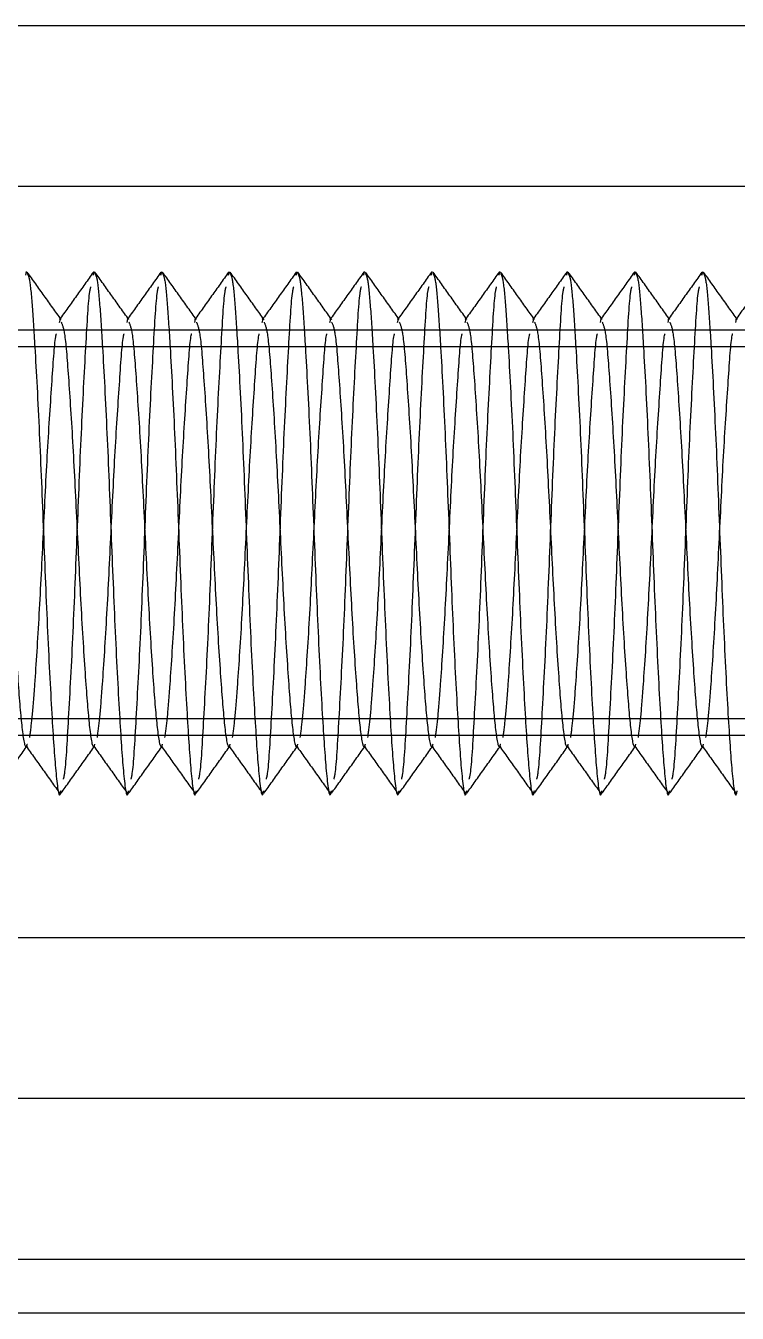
# Model space of a CAD drawing. Header units: metres. Extents: x 0 to 21025, y 0 to 14850.
# Drawn here: x 2832.56 to 2853.61, y 9336.15 to 9374.25 of the extents above; entities that cross this region are included whole.
import ezdxf

# ---------------------------------------------------------------- set-up
doc = ezdxf.new("R2010")
doc.units = ezdxf.units.M
doc.header["$LTSCALE"] = 25
doc.linetypes.add('HIDDEN2', pattern=[4.7625, 3.175, -1.5875])
doc.layers.add('SL4', color=4, linetype='Continuous')
doc.layers.add('ST1', color=7, linetype='HIDDEN2')

msp = doc.modelspace()

# ---------------------------------------------------------------- linework, layer by layer
at = {"layer": 'SL4'}
for p, q in [((2917.018, 9374.249), (2630.193, 9374.249)), ((2917.193, 9369.491), (2625.435, 9369.491)), ((2883.396, 9347.261), (2656.693, 9347.261)), ((2917.193, 9342.499), (2625.435, 9342.499)), ((2920.193, 9337.741), (2630.193, 9337.741)), ((3543.761, 9336.149), (2593.759, 9336.149))]:
    msp.add_line(p, q, dxfattribs=at)
at = {"layer": 'ST1'}
for p, q in [((2920.193, 9369.491), (2625.435, 9369.491)), ((2832.564, 9366.869), (2832.587, 9366.976)), ((2834.564, 9366.869), (2834.587, 9366.976)), ((2836.564, 9366.869), (2836.587, 9366.976)), ((2838.564, 9366.869), (2838.587, 9366.976)), ((2840.564, 9366.869), (2840.587, 9366.976)), ((2842.564, 9366.869), (2842.587, 9366.976)), ((2844.564, 9366.869), (2844.587, 9366.976)), ((2846.564, 9366.869), (2846.587, 9366.976)), ((2848.564, 9366.869), (2848.587, 9366.976)), ((2850.564, 9366.869), (2850.587, 9366.976)), ((2852.564, 9366.869), (2852.587, 9366.976)), ((2833.561, 9365.468), (2833.587, 9365.57)), ((2835.561, 9365.468), (2835.587, 9365.57)), ((2837.561, 9365.468), (2837.587, 9365.57)), ((2839.561, 9365.468), (2839.587, 9365.57)), ((2841.561, 9365.468), (2841.587, 9365.57)), ((2843.561, 9365.468), (2843.587, 9365.57)), ((2845.561, 9365.468), (2845.587, 9365.57)), ((2847.561, 9365.468), (2847.587, 9365.57)), ((2849.561, 9365.468), (2849.587, 9365.57)), ((2851.561, 9365.468), (2851.587, 9365.57)), ((2853.561, 9365.468), (2853.587, 9365.57)), ((2660.693, 9365.249), (2879.693, 9365.249)), ((2879.693, 9364.749), (2660.693, 9364.749)), ((2660.693, 9353.749), (2879.693, 9353.749)), ((2879.693, 9353.249), (2660.693, 9353.249)), ((2920.193, 9347.261), (2620.193, 9347.261)), ((2917.193, 9337.741), (2630.193, 9337.741))]:
    msp.add_line(p, q, dxfattribs=at)
for points, knots in [([(2833.612, 9365.553), (2833.445, 9365.787), (2833.11, 9366.256), (2832.776, 9366.726), (2832.609, 9366.96)], [0, 0, 0, 0, 0.499958, 1, 1, 1, 1]), ([(2832.609, 9366.917), (2832.628, 9366.883), (2832.678, 9366.794), (2832.75, 9366.066), (2832.844, 9364.612), (2832.967, 9362.285), (2833.087, 9359.248), (2833.208, 9356.215), (2833.344, 9353.627), (2833.457, 9351.994), (2833.551, 9351.321), (2833.6, 9351.578), (2833.607, 9351.612)], [0, 0, 0, 0, 0.055573, 0.142553, 0.229074, 0.356478, 0.480628, 0.604778, 0.732181, 0.854555, 0.980855, 1, 1, 1, 1]), ([(2834.564, 9366.957), (2834.397, 9366.722), (2834.062, 9366.252), (2833.727, 9365.783), (2833.559, 9365.548)], [0, 0, 0, 0, 0.500089, 1, 1, 1, 1]), ([(2835.612, 9365.553), (2835.445, 9365.787), (2835.11, 9366.256), (2834.776, 9366.726), (2834.609, 9366.96)], [0, 0, 0, 0, 0.499958, 1, 1, 1, 1]), ([(2834.609, 9366.917), (2834.628, 9366.883), (2834.678, 9366.794), (2834.75, 9366.066), (2834.844, 9364.612), (2834.967, 9362.285), (2835.087, 9359.248), (2835.208, 9356.215), (2835.344, 9353.627), (2835.457, 9351.994), (2835.551, 9351.321), (2835.6, 9351.578), (2835.607, 9351.612)], [0, 0, 0, 0, 0.055573, 0.142553, 0.229074, 0.356478, 0.480628, 0.604778, 0.732181, 0.854555, 0.980855, 1, 1, 1, 1]), ([(2836.564, 9366.957), (2836.397, 9366.722), (2836.062, 9366.252), (2835.727, 9365.783), (2835.559, 9365.548)], [0, 0, 0, 0, 0.500089, 1, 1, 1, 1]), ([(2837.612, 9365.553), (2837.445, 9365.787), (2837.11, 9366.256), (2836.776, 9366.726), (2836.609, 9366.96)], [0, 0, 0, 0, 0.499958, 1, 1, 1, 1]), ([(2836.609, 9366.917), (2836.628, 9366.883), (2836.678, 9366.794), (2836.75, 9366.066), (2836.844, 9364.612), (2836.967, 9362.285), (2837.087, 9359.248), (2837.208, 9356.215), (2837.344, 9353.627), (2837.457, 9351.994), (2837.551, 9351.321), (2837.6, 9351.578), (2837.607, 9351.612)], [0, 0, 0, 0, 0.055573, 0.142553, 0.229074, 0.356478, 0.480628, 0.604778, 0.732181, 0.854555, 0.980855, 1, 1, 1, 1]), ([(2838.564, 9366.957), (2838.397, 9366.722), (2838.062, 9366.252), (2837.727, 9365.783), (2837.559, 9365.548)], [0, 0, 0, 0, 0.5000892, 1, 1, 1, 1]), ([(2839.612, 9365.553), (2839.445, 9365.787), (2839.11, 9366.256), (2838.776, 9366.726), (2838.609, 9366.96)], [0, 0, 0, 0, 0.499958, 1, 1, 1, 1]), ([(2838.609, 9366.917), (2838.628, 9366.883), (2838.678, 9366.794), (2838.75, 9366.066), (2838.844, 9364.612), (2838.967, 9362.285), (2839.087, 9359.248), (2839.208, 9356.215), (2839.344, 9353.627), (2839.457, 9351.994), (2839.551, 9351.321), (2839.6, 9351.578), (2839.607, 9351.612)], [0, 0, 0, 0, 0.055573, 0.142553, 0.229074, 0.356478, 0.480628, 0.604778, 0.732181, 0.854555, 0.980855, 1, 1, 1, 1]), ([(2840.564, 9366.957), (2840.397, 9366.722), (2840.062, 9366.252), (2839.727, 9365.783), (2839.559, 9365.548)], [0, 0, 0, 0, 0.500089, 1, 1, 1, 1]), ([(2841.612, 9365.553), (2841.445, 9365.787), (2841.11, 9366.256), (2840.776, 9366.726), (2840.609, 9366.96)], [0, 0, 0, 0, 0.499958, 1, 1, 1, 1]), ([(2840.609, 9366.917), (2840.628, 9366.883), (2840.678, 9366.794), (2840.75, 9366.066), (2840.844, 9364.612), (2840.967, 9362.285), (2841.087, 9359.248), (2841.208, 9356.215), (2841.344, 9353.627), (2841.457, 9351.994), (2841.551, 9351.321), (2841.6, 9351.578), (2841.607, 9351.612)], [0, 0, 0, 0, 0.055573, 0.142553, 0.229074, 0.356478, 0.480628, 0.604778, 0.732181, 0.854555, 0.980855, 1, 1, 1, 1]), ([(2842.564, 9366.957), (2842.397, 9366.722), (2842.062, 9366.252), (2841.727, 9365.783), (2841.559, 9365.548)], [0, 0, 0, 0, 0.5000892, 1, 1, 1, 1]), ([(2843.612, 9365.553), (2843.445, 9365.787), (2843.11, 9366.256), (2842.776, 9366.726), (2842.609, 9366.96)], [0, 0, 0, 0, 0.499958, 1, 1, 1, 1]), ([(2842.609, 9366.917), (2842.628, 9366.883), (2842.678, 9366.794), (2842.75, 9366.066), (2842.844, 9364.612), (2842.967, 9362.285), (2843.087, 9359.248), (2843.208, 9356.215), (2843.344, 9353.627), (2843.457, 9351.994), (2843.551, 9351.321), (2843.6, 9351.578), (2843.607, 9351.612)], [0, 0, 0, 0, 0.055573, 0.142553, 0.229074, 0.356478, 0.480628, 0.604778, 0.732181, 0.854555, 0.980855, 1, 1, 1, 1]), ([(2844.564, 9366.957), (2844.397, 9366.722), (2844.062, 9366.252), (2843.727, 9365.783), (2843.559, 9365.548)], [0, 0, 0, 0, 0.5000892, 1, 1, 1, 1]), ([(2845.612, 9365.553), (2845.445, 9365.787), (2845.11, 9366.256), (2844.776, 9366.726), (2844.609, 9366.96)], [0, 0, 0, 0, 0.4999583, 1, 1, 1, 1]), ([(2844.609, 9366.917), (2844.628, 9366.883), (2844.678, 9366.794), (2844.75, 9366.066), (2844.844, 9364.612), (2844.967, 9362.285), (2845.087, 9359.248), (2845.208, 9356.215), (2845.344, 9353.627), (2845.457, 9351.994), (2845.551, 9351.321), (2845.6, 9351.578), (2845.607, 9351.612)], [0, 0, 0, 0, 0.055573, 0.142553, 0.229074, 0.356478, 0.480628, 0.604778, 0.732181, 0.854555, 0.980855, 1, 1, 1, 1]), ([(2846.564, 9366.957), (2846.397, 9366.722), (2846.062, 9366.252), (2845.727, 9365.783), (2845.559, 9365.548)], [0, 0, 0, 0, 0.5000892, 1, 1, 1, 1]), ([(2847.612, 9365.553), (2847.445, 9365.787), (2847.11, 9366.256), (2846.776, 9366.726), (2846.609, 9366.96)], [0, 0, 0, 0, 0.499958, 1, 1, 1, 1]), ([(2846.609, 9366.917), (2846.628, 9366.883), (2846.678, 9366.794), (2846.75, 9366.066), (2846.844, 9364.612), (2846.967, 9362.285), (2847.087, 9359.248), (2847.208, 9356.215), (2847.344, 9353.627), (2847.457, 9351.994), (2847.551, 9351.321), (2847.6, 9351.578), (2847.607, 9351.612)], [0, 0, 0, 0, 0.055573, 0.142553, 0.229074, 0.356478, 0.480628, 0.604778, 0.732181, 0.854555, 0.980855, 1, 1, 1, 1]), ([(2848.564, 9366.957), (2848.397, 9366.722), (2848.062, 9366.252), (2847.727, 9365.783), (2847.559, 9365.548)], [0, 0, 0, 0, 0.500089, 1, 1, 1, 1]), ([(2849.612, 9365.553), (2849.445, 9365.787), (2849.11, 9366.256), (2848.776, 9366.726), (2848.609, 9366.96)], [0, 0, 0, 0, 0.499958, 1, 1, 1, 1]), ([(2848.609, 9366.917), (2848.628, 9366.883), (2848.678, 9366.794), (2848.75, 9366.066), (2848.844, 9364.612), (2848.967, 9362.285), (2849.087, 9359.248), (2849.208, 9356.215), (2849.344, 9353.627), (2849.457, 9351.994), (2849.551, 9351.321), (2849.6, 9351.578), (2849.607, 9351.612)], [0, 0, 0, 0, 0.055573, 0.142553, 0.229074, 0.356478, 0.480628, 0.604778, 0.732181, 0.854555, 0.980855, 1, 1, 1, 1]), ([(2850.564, 9366.957), (2850.397, 9366.722), (2850.062, 9366.252), (2849.727, 9365.783), (2849.559, 9365.548)], [0, 0, 0, 0, 0.5000892, 1, 1, 1, 1]), ([(2851.612, 9365.553), (2851.445, 9365.787), (2851.11, 9366.256), (2850.776, 9366.726), (2850.609, 9366.96)], [0, 0, 0, 0, 0.499958, 1, 1, 1, 1]), ([(2850.609, 9366.917), (2850.628, 9366.883), (2850.678, 9366.794), (2850.75, 9366.066), (2850.844, 9364.612), (2850.967, 9362.285), (2851.087, 9359.248), (2851.208, 9356.215), (2851.344, 9353.627), (2851.457, 9351.994), (2851.551, 9351.321), (2851.6, 9351.578), (2851.607, 9351.612)], [0, 0, 0, 0, 0.055573, 0.142553, 0.229074, 0.356478, 0.480628, 0.604778, 0.732181, 0.854555, 0.980855, 1, 1, 1, 1]), ([(2852.564, 9366.957), (2852.397, 9366.722), (2852.062, 9366.252), (2851.727, 9365.783), (2851.559, 9365.548)], [0, 0, 0, 0, 0.500089, 1, 1, 1, 1]), ([(2853.612, 9365.553), (2853.445, 9365.787), (2853.11, 9366.256), (2852.776, 9366.726), (2852.609, 9366.96)], [0, 0, 0, 0, 0.4999583, 1, 1, 1, 1]), ([(2852.609, 9366.917), (2852.628, 9366.883), (2852.678, 9366.794), (2852.75, 9366.066), (2852.844, 9364.612), (2852.967, 9362.285), (2853.087, 9359.248), (2853.208, 9356.215), (2853.344, 9353.627), (2853.457, 9351.994), (2853.551, 9351.321), (2853.6, 9351.578), (2853.607, 9351.612)], [0, 0, 0, 0, 0.055573, 0.142553, 0.229074, 0.356478, 0.480628, 0.604778, 0.732181, 0.854555, 0.980855, 1, 1, 1, 1]), ([(2854.564, 9366.957), (2854.397, 9366.722), (2854.062, 9366.252), (2853.727, 9365.783), (2853.559, 9365.548)], [0, 0, 0, 0, 0.500089, 1, 1, 1, 1]), ([(2833.68, 9351.954), (2833.692, 9352), (2833.747, 9352.202), (2833.83, 9353.702), (2833.967, 9356.197), (2834.087, 9359.248), (2834.208, 9362.301), (2834.345, 9364.793), (2834.427, 9366.283), (2834.48, 9366.485), (2834.491, 9366.527)], [0, 0, 0, 0, 0.043096, 0.193298, 0.349673, 0.502056, 0.654439, 0.810815, 0.961016, 1, 1, 1, 1]), ([(2835.68, 9351.954), (2835.692, 9352), (2835.747, 9352.202), (2835.83, 9353.702), (2835.967, 9356.197), (2836.087, 9359.248), (2836.208, 9362.301), (2836.345, 9364.793), (2836.427, 9366.283), (2836.48, 9366.485), (2836.491, 9366.527)], [0, 0, 0, 0, 0.043096, 0.193298, 0.349673, 0.502056, 0.654439, 0.810815, 0.961016, 1, 1, 1, 1]), ([(2837.68, 9351.954), (2837.692, 9352), (2837.747, 9352.202), (2837.83, 9353.702), (2837.967, 9356.197), (2838.087, 9359.248), (2838.208, 9362.301), (2838.345, 9364.793), (2838.427, 9366.283), (2838.48, 9366.485), (2838.491, 9366.527)], [0, 0, 0, 0, 0.043096, 0.193298, 0.349673, 0.502056, 0.654439, 0.810815, 0.961016, 1, 1, 1, 1]), ([(2839.68, 9351.954), (2839.692, 9352), (2839.747, 9352.202), (2839.83, 9353.702), (2839.967, 9356.197), (2840.087, 9359.248), (2840.208, 9362.301), (2840.345, 9364.793), (2840.427, 9366.283), (2840.48, 9366.485), (2840.491, 9366.527)], [0, 0, 0, 0, 0.043096, 0.193298, 0.349673, 0.502056, 0.654439, 0.810815, 0.961016, 1, 1, 1, 1]), ([(2841.68, 9351.954), (2841.692, 9352), (2841.747, 9352.202), (2841.83, 9353.702), (2841.967, 9356.197), (2842.087, 9359.248), (2842.208, 9362.301), (2842.345, 9364.793), (2842.427, 9366.283), (2842.48, 9366.485), (2842.491, 9366.527)], [0, 0, 0, 0, 0.043096, 0.193298, 0.349673, 0.502056, 0.654439, 0.810815, 0.961016, 1, 1, 1, 1]), ([(2843.68, 9351.954), (2843.692, 9352), (2843.747, 9352.202), (2843.83, 9353.702), (2843.967, 9356.197), (2844.087, 9359.248), (2844.208, 9362.301), (2844.345, 9364.793), (2844.427, 9366.283), (2844.48, 9366.485), (2844.491, 9366.527)], [0, 0, 0, 0, 0.043096, 0.193298, 0.349673, 0.502056, 0.654439, 0.810815, 0.961016, 1, 1, 1, 1]), ([(2845.68, 9351.954), (2845.692, 9352), (2845.747, 9352.202), (2845.83, 9353.702), (2845.967, 9356.197), (2846.087, 9359.248), (2846.208, 9362.301), (2846.345, 9364.793), (2846.427, 9366.283), (2846.48, 9366.485), (2846.491, 9366.527)], [0, 0, 0, 0, 0.043096, 0.193298, 0.349673, 0.502056, 0.654439, 0.810815, 0.961016, 1, 1, 1, 1]), ([(2847.68, 9351.954), (2847.692, 9352), (2847.747, 9352.202), (2847.83, 9353.702), (2847.967, 9356.197), (2848.087, 9359.248), (2848.208, 9362.301), (2848.345, 9364.793), (2848.427, 9366.283), (2848.48, 9366.485), (2848.491, 9366.527)], [0, 0, 0, 0, 0.043096, 0.193298, 0.349673, 0.502056, 0.654439, 0.810815, 0.961016, 1, 1, 1, 1]), ([(2849.68, 9351.954), (2849.692, 9352), (2849.747, 9352.202), (2849.83, 9353.702), (2849.967, 9356.197), (2850.087, 9359.248), (2850.208, 9362.301), (2850.345, 9364.793), (2850.427, 9366.283), (2850.48, 9366.485), (2850.491, 9366.527)], [0, 0, 0, 0, 0.043096, 0.193298, 0.349673, 0.502056, 0.654439, 0.810815, 0.961016, 1, 1, 1, 1]), ([(2851.68, 9351.954), (2851.692, 9352), (2851.747, 9352.202), (2851.83, 9353.702), (2851.967, 9356.197), (2852.087, 9359.248), (2852.208, 9362.301), (2852.345, 9364.793), (2852.427, 9366.283), (2852.48, 9366.485), (2852.491, 9366.527)], [0, 0, 0, 0, 0.043096, 0.193298, 0.349673, 0.502056, 0.654439, 0.810815, 0.961016, 1, 1, 1, 1]), ([(2831.611, 9365.481), (2831.647, 9365.397), (2831.725, 9365.213), (2831.831, 9363.814), (2831.967, 9361.739), (2832.087, 9359.247), (2832.208, 9356.766), (2832.344, 9354.655), (2832.457, 9353.295), (2832.552, 9352.804), (2832.603, 9352.967), (2832.611, 9352.993)], [0, 0, 0, 0, 0.1034259, 0.2257113, 0.3530321, 0.4770962, 0.6011602, 0.728481, 0.8507664, 0.976983, 1, 1, 1, 1]), ([(2833.611, 9365.481), (2833.647, 9365.397), (2833.725, 9365.213), (2833.831, 9363.814), (2833.967, 9361.739), (2834.087, 9359.247), (2834.208, 9356.766), (2834.344, 9354.655), (2834.457, 9353.295), (2834.552, 9352.804), (2834.603, 9352.967), (2834.611, 9352.993)], [0, 0, 0, 0, 0.103426, 0.225711, 0.353032, 0.477096, 0.60116, 0.728481, 0.850766, 0.976983, 1, 1, 1, 1]), ([(2835.611, 9365.481), (2835.647, 9365.397), (2835.725, 9365.213), (2835.831, 9363.814), (2835.967, 9361.739), (2836.087, 9359.247), (2836.208, 9356.766), (2836.344, 9354.655), (2836.457, 9353.295), (2836.552, 9352.804), (2836.603, 9352.967), (2836.611, 9352.993)], [0, 0, 0, 0, 0.103426, 0.225711, 0.353032, 0.477096, 0.60116, 0.728481, 0.850766, 0.976983, 1, 1, 1, 1]), ([(2837.611, 9365.481), (2837.647, 9365.397), (2837.725, 9365.213), (2837.831, 9363.814), (2837.967, 9361.739), (2838.087, 9359.247), (2838.208, 9356.766), (2838.344, 9354.655), (2838.457, 9353.295), (2838.552, 9352.804), (2838.603, 9352.967), (2838.611, 9352.993)], [0, 0, 0, 0, 0.103426, 0.225711, 0.353032, 0.477096, 0.60116, 0.728481, 0.850766, 0.976983, 1, 1, 1, 1]), ([(2839.611, 9365.481), (2839.647, 9365.397), (2839.725, 9365.213), (2839.831, 9363.814), (2839.967, 9361.739), (2840.087, 9359.247), (2840.208, 9356.766), (2840.344, 9354.655), (2840.457, 9353.295), (2840.552, 9352.804), (2840.603, 9352.967), (2840.611, 9352.993)], [0, 0, 0, 0, 0.103426, 0.225711, 0.353032, 0.477096, 0.60116, 0.728481, 0.850766, 0.976983, 1, 1, 1, 1]), ([(2841.611, 9365.481), (2841.647, 9365.397), (2841.725, 9365.213), (2841.831, 9363.814), (2841.967, 9361.739), (2842.087, 9359.247), (2842.208, 9356.766), (2842.344, 9354.655), (2842.457, 9353.295), (2842.552, 9352.804), (2842.603, 9352.967), (2842.611, 9352.993)], [0, 0, 0, 0, 0.103426, 0.225711, 0.353032, 0.477096, 0.60116, 0.728481, 0.850766, 0.976983, 1, 1, 1, 1]), ([(2843.611, 9365.481), (2843.647, 9365.397), (2843.725, 9365.213), (2843.831, 9363.814), (2843.967, 9361.739), (2844.087, 9359.247), (2844.208, 9356.766), (2844.344, 9354.655), (2844.457, 9353.295), (2844.552, 9352.804), (2844.603, 9352.967), (2844.611, 9352.993)], [0, 0, 0, 0, 0.103426, 0.225711, 0.353032, 0.477096, 0.60116, 0.728481, 0.850766, 0.976983, 1, 1, 1, 1]), ([(2845.611, 9365.481), (2845.647, 9365.397), (2845.725, 9365.213), (2845.831, 9363.814), (2845.967, 9361.739), (2846.087, 9359.247), (2846.208, 9356.766), (2846.344, 9354.655), (2846.457, 9353.295), (2846.552, 9352.804), (2846.603, 9352.967), (2846.611, 9352.993)], [0, 0, 0, 0, 0.103426, 0.225711, 0.353032, 0.477096, 0.60116, 0.728481, 0.850766, 0.976983, 1, 1, 1, 1]), ([(2847.611, 9365.481), (2847.647, 9365.397), (2847.725, 9365.213), (2847.831, 9363.814), (2847.967, 9361.739), (2848.087, 9359.247), (2848.208, 9356.766), (2848.344, 9354.655), (2848.457, 9353.295), (2848.552, 9352.804), (2848.603, 9352.967), (2848.611, 9352.993)], [0, 0, 0, 0, 0.103426, 0.225711, 0.353032, 0.477096, 0.60116, 0.728481, 0.850766, 0.976983, 1, 1, 1, 1]), ([(2849.611, 9365.481), (2849.647, 9365.397), (2849.725, 9365.213), (2849.831, 9363.814), (2849.967, 9361.739), (2850.087, 9359.247), (2850.208, 9356.766), (2850.344, 9354.655), (2850.457, 9353.295), (2850.552, 9352.804), (2850.603, 9352.967), (2850.611, 9352.993)], [0, 0, 0, 0, 0.1034259, 0.2257113, 0.3530321, 0.4770962, 0.6011602, 0.728481, 0.8507664, 0.976983, 1, 1, 1, 1]), ([(2851.611, 9365.481), (2851.647, 9365.397), (2851.725, 9365.213), (2851.831, 9363.814), (2851.967, 9361.739), (2852.087, 9359.247), (2852.208, 9356.766), (2852.344, 9354.655), (2852.457, 9353.295), (2852.552, 9352.804), (2852.603, 9352.967), (2852.611, 9352.993)], [0, 0, 0, 0, 0.103426, 0.225711, 0.353032, 0.477096, 0.60116, 0.728481, 0.850766, 0.976983, 1, 1, 1, 1]), ([(2832.682, 9353.189), (2832.707, 9353.371), (2832.757, 9353.738), (2832.847, 9354.915), (2832.967, 9356.763), (2833.087, 9359.245), (2833.208, 9361.75), (2833.345, 9363.77), (2833.421, 9364.953), (2833.467, 9365.114), (2833.472, 9365.13)], [0, 0, 0, 0, 0.098651, 0.197725, 0.357803, 0.513786, 0.669769, 0.829847, 0.983594, 1, 1, 1, 1]), ([(2834.682, 9353.189), (2834.707, 9353.371), (2834.757, 9353.738), (2834.847, 9354.915), (2834.967, 9356.763), (2835.087, 9359.245), (2835.208, 9361.75), (2835.345, 9363.77), (2835.421, 9364.953), (2835.467, 9365.114), (2835.472, 9365.13)], [0, 0, 0, 0, 0.098651, 0.197725, 0.357803, 0.513786, 0.669769, 0.829847, 0.983594, 1, 1, 1, 1]), ([(2836.682, 9353.189), (2836.707, 9353.371), (2836.757, 9353.738), (2836.847, 9354.915), (2836.967, 9356.763), (2837.087, 9359.245), (2837.208, 9361.75), (2837.345, 9363.77), (2837.421, 9364.953), (2837.467, 9365.114), (2837.472, 9365.13)], [0, 0, 0, 0, 0.098651, 0.197725, 0.357803, 0.513786, 0.669769, 0.829847, 0.983594, 1, 1, 1, 1]), ([(2838.682, 9353.189), (2838.707, 9353.371), (2838.757, 9353.738), (2838.847, 9354.915), (2838.967, 9356.763), (2839.087, 9359.245), (2839.208, 9361.75), (2839.345, 9363.77), (2839.421, 9364.953), (2839.467, 9365.114), (2839.472, 9365.13)], [0, 0, 0, 0, 0.098651, 0.197725, 0.357803, 0.513786, 0.669769, 0.829847, 0.983594, 1, 1, 1, 1]), ([(2840.682, 9353.189), (2840.707, 9353.371), (2840.757, 9353.738), (2840.847, 9354.915), (2840.967, 9356.763), (2841.087, 9359.245), (2841.208, 9361.75), (2841.345, 9363.77), (2841.421, 9364.953), (2841.467, 9365.114), (2841.472, 9365.13)], [0, 0, 0, 0, 0.098651, 0.197725, 0.357803, 0.513786, 0.669769, 0.829847, 0.983594, 1, 1, 1, 1]), ([(2842.682, 9353.189), (2842.707, 9353.371), (2842.757, 9353.738), (2842.847, 9354.915), (2842.967, 9356.763), (2843.087, 9359.245), (2843.208, 9361.75), (2843.345, 9363.77), (2843.421, 9364.953), (2843.467, 9365.114), (2843.472, 9365.13)], [0, 0, 0, 0, 0.098651, 0.197725, 0.357803, 0.513786, 0.669769, 0.829847, 0.983594, 1, 1, 1, 1]), ([(2844.682, 9353.189), (2844.707, 9353.371), (2844.757, 9353.738), (2844.847, 9354.915), (2844.967, 9356.763), (2845.087, 9359.245), (2845.208, 9361.75), (2845.345, 9363.77), (2845.421, 9364.953), (2845.467, 9365.114), (2845.472, 9365.13)], [0, 0, 0, 0, 0.098651, 0.197725, 0.357803, 0.513786, 0.669769, 0.829847, 0.983594, 1, 1, 1, 1]), ([(2846.682, 9353.189), (2846.707, 9353.371), (2846.757, 9353.738), (2846.847, 9354.915), (2846.967, 9356.763), (2847.087, 9359.245), (2847.208, 9361.75), (2847.345, 9363.77), (2847.421, 9364.953), (2847.467, 9365.114), (2847.472, 9365.13)], [0, 0, 0, 0, 0.098651, 0.197725, 0.357803, 0.513786, 0.669769, 0.829847, 0.983594, 1, 1, 1, 1]), ([(2848.682, 9353.189), (2848.707, 9353.371), (2848.757, 9353.738), (2848.847, 9354.915), (2848.967, 9356.763), (2849.087, 9359.245), (2849.208, 9361.75), (2849.345, 9363.77), (2849.421, 9364.953), (2849.467, 9365.114), (2849.472, 9365.13)], [0, 0, 0, 0, 0.098651, 0.197725, 0.357803, 0.513786, 0.669769, 0.829847, 0.983594, 1, 1, 1, 1]), ([(2850.682, 9353.189), (2850.707, 9353.371), (2850.757, 9353.738), (2850.847, 9354.915), (2850.967, 9356.763), (2851.087, 9359.245), (2851.208, 9361.75), (2851.345, 9363.77), (2851.421, 9364.953), (2851.467, 9365.114), (2851.472, 9365.13)], [0, 0, 0, 0, 0.098651, 0.197725, 0.357803, 0.513786, 0.669769, 0.829847, 0.983594, 1, 1, 1, 1]), ([(2852.682, 9353.189), (2852.707, 9353.371), (2852.757, 9353.738), (2852.847, 9354.915), (2852.967, 9356.763), (2853.087, 9359.245), (2853.208, 9361.75), (2853.345, 9363.77), (2853.421, 9364.953), (2853.467, 9365.114), (2853.472, 9365.13)], [0, 0, 0, 0, 0.098651, 0.197725, 0.357803, 0.513786, 0.669769, 0.829847, 0.983594, 1, 1, 1, 1]), ([(2831.607, 9351.535), (2831.775, 9351.77), (2832.109, 9352.24), (2832.445, 9352.71), (2832.612, 9352.944)], [0, 0, 0, 0, 0.500092, 1, 1, 1, 1]), ([(2832.572, 9352.934), (2832.739, 9352.699), (2833.074, 9352.23), (2833.408, 9351.761), (2833.575, 9351.526)], [0, 0, 0, 0, 0.4999673, 1, 1, 1, 1]), ([(2833.607, 9351.535), (2833.775, 9351.77), (2834.109, 9352.24), (2834.445, 9352.71), (2834.612, 9352.944)], [0, 0, 0, 0, 0.500092, 1, 1, 1, 1]), ([(2834.572, 9352.934), (2834.739, 9352.699), (2835.074, 9352.23), (2835.408, 9351.761), (2835.575, 9351.526)], [0, 0, 0, 0, 0.4999673, 1, 1, 1, 1]), ([(2835.607, 9351.535), (2835.775, 9351.77), (2836.109, 9352.24), (2836.445, 9352.71), (2836.612, 9352.944)], [0, 0, 0, 0, 0.500092, 1, 1, 1, 1]), ([(2836.572, 9352.934), (2836.739, 9352.699), (2837.074, 9352.23), (2837.408, 9351.761), (2837.575, 9351.526)], [0, 0, 0, 0, 0.4999673, 1, 1, 1, 1]), ([(2837.607, 9351.535), (2837.775, 9351.77), (2838.109, 9352.24), (2838.445, 9352.71), (2838.612, 9352.944)], [0, 0, 0, 0, 0.500092, 1, 1, 1, 1]), ([(2838.572, 9352.934), (2838.739, 9352.699), (2839.074, 9352.23), (2839.408, 9351.761), (2839.575, 9351.526)], [0, 0, 0, 0, 0.4999673, 1, 1, 1, 1]), ([(2839.607, 9351.535), (2839.775, 9351.77), (2840.109, 9352.24), (2840.445, 9352.71), (2840.612, 9352.944)], [0, 0, 0, 0, 0.500092, 1, 1, 1, 1]), ([(2840.572, 9352.934), (2840.739, 9352.699), (2841.074, 9352.23), (2841.408, 9351.761), (2841.575, 9351.526)], [0, 0, 0, 0, 0.4999673, 1, 1, 1, 1]), ([(2841.607, 9351.535), (2841.775, 9351.77), (2842.109, 9352.24), (2842.445, 9352.71), (2842.612, 9352.944)], [0, 0, 0, 0, 0.500092, 1, 1, 1, 1]), ([(2842.572, 9352.934), (2842.739, 9352.699), (2843.074, 9352.23), (2843.408, 9351.761), (2843.575, 9351.526)], [0, 0, 0, 0, 0.499967, 1, 1, 1, 1]), ([(2843.607, 9351.535), (2843.775, 9351.77), (2844.109, 9352.24), (2844.445, 9352.71), (2844.612, 9352.944)], [0, 0, 0, 0, 0.500092, 1, 1, 1, 1]), ([(2844.572, 9352.934), (2844.739, 9352.699), (2845.074, 9352.23), (2845.408, 9351.761), (2845.575, 9351.526)], [0, 0, 0, 0, 0.4999673, 1, 1, 1, 1]), ([(2845.607, 9351.535), (2845.775, 9351.77), (2846.109, 9352.24), (2846.445, 9352.71), (2846.612, 9352.944)], [0, 0, 0, 0, 0.500092, 1, 1, 1, 1]), ([(2846.572, 9352.934), (2846.739, 9352.699), (2847.074, 9352.23), (2847.408, 9351.761), (2847.575, 9351.526)], [0, 0, 0, 0, 0.499967, 1, 1, 1, 1]), ([(2847.607, 9351.535), (2847.775, 9351.77), (2848.109, 9352.24), (2848.445, 9352.71), (2848.612, 9352.944)], [0, 0, 0, 0, 0.500092, 1, 1, 1, 1]), ([(2848.572, 9352.934), (2848.739, 9352.699), (2849.074, 9352.23), (2849.408, 9351.761), (2849.575, 9351.526)], [0, 0, 0, 0, 0.499967, 1, 1, 1, 1]), ([(2849.607, 9351.535), (2849.775, 9351.77), (2850.109, 9352.24), (2850.445, 9352.71), (2850.612, 9352.944)], [0, 0, 0, 0, 0.500092, 1, 1, 1, 1]), ([(2850.572, 9352.934), (2850.739, 9352.699), (2851.074, 9352.23), (2851.408, 9351.761), (2851.575, 9351.526)], [0, 0, 0, 0, 0.4999673, 1, 1, 1, 1]), ([(2851.607, 9351.535), (2851.775, 9351.77), (2852.109, 9352.24), (2852.445, 9352.71), (2852.612, 9352.944)], [0, 0, 0, 0, 0.500092, 1, 1, 1, 1]), ([(2852.572, 9352.934), (2852.739, 9352.699), (2853.074, 9352.23), (2853.408, 9351.761), (2853.575, 9351.526)], [0, 0, 0, 0, 0.499967, 1, 1, 1, 1])]:
    msp.add_open_spline(points, degree=3, knots=knots, dxfattribs=at)

doc.saveas('drawing.dxf')
